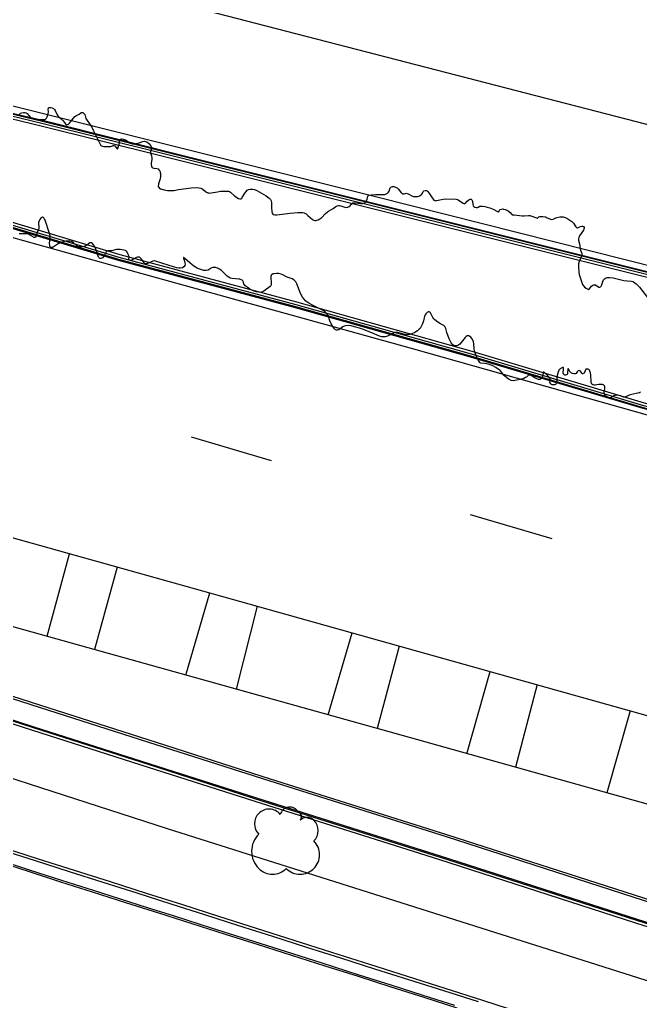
# Model space of a CAD drawing. Header units: metres. Extents: x 585772 to 587013, y 4140825 to 4141582.
# Drawn here: x 585848.67 to 585864.33, y 4140919.43 to 4140944.21 of the extents above; entities that cross this region are included whole.
import ezdxf

# ---------------------------------------------------------------- set-up
doc = ezdxf.new("R2010")
doc.units = ezdxf.units.M
doc.header["$MEASUREMENT"] = 0
for name, color, linetype, lineweight in [('BACK_OF_CURB', 5, 'Continuous', 30), ('BOTTOM_OF_CURB', 3, 'Continuous', 30), ('CONCRETE_BOTTOM', 9, 'Continuous', 30), ('CONCRETE_TOP', 204, 'Continuous', 30), ('FOOT_PATH', 2, 'Continuous', 30), ('GUTTER', 30, 'Continuous', 30), ('PAINT_STRIPE', 4, 'Continuous', 30), ('SINGLE_TREE', 3, 'Continuous', 30), ('TOP_OF_CURB', 1, 'Continuous', 30)]:
    doc.layers.add(name, color=color, linetype=linetype, lineweight=lineweight)
for name, color, linetype, lineweight, true_color in [('PAVED_PARKING', 191, 'Continuous', 30, 0xbaa8ff), ('PAVED_ROAD', 140, 'Continuous', 30, 0x38a9ff), ('SHRUBLINE', 71, 'Continuous', 30, 0xc6ff6b)]:
    doc.layers.add(name, color=color, linetype=linetype, lineweight=lineweight, true_color=true_color)

# ---------------------------------------------------------------- blocks, each defined once
blk = doc.blocks.new('SYM217')
at = {"layer": 'SINGLE_TREE'}
for centre, radius, start, end in [((-3.999317, 4.740554), 3.690935, 39.734283, 135.000043), ((1.220457, 6.480478), 2.460623, 27.885514, 165.419776), ((2.960383, 6.480475), 1.230312, 314.999957, 69.295265), ((-3.999321, 4.74055), 3.690935, 134.999957, 225.000043), ((5.570268, 3.870591), 2.460623, 44.999957, 135.000043), ((4.70031, 3.000626), 3.690935, 314.999957, 45.000043), ((-2.259399, -2.219148), 6.151558, 134.999957, 225.000043), ((3.830349, -3.08911), 4.921246, 314.999957, 45.000043), ((-3.129355, -3.089116), 4.921246, 224.999957, 315.000043), ((3.830344, -3.089116), 4.921246, 224.999957, 315.000043)]:
    blk.add_arc(centre, radius, start, end, dxfattribs=at)
blk = doc.blocks.new('SYM007')
at = {"layer": 'SINGLE_TREE', "xscale": 0.5, "yscale": 0.5, "zscale": 0.5}
blk.add_blockref('SYM217', (0, 0), dxfattribs=at)

msp = doc.modelspace()

# ---------------------------------------------------------------- linework, layer by layer
at = {"layer": 'BACK_OF_CURB'}
for points in [[(585880.705419, 4140934.061713, -18.423), (585880.163192, 4140934.149154, -18.425), (585879.316234, 4140934.290464, -18.426), (585878.717541, 4140934.388381, -18.426571), (585877.924224, 4140934.527681, -18.424), (585877.415764, 4140934.604477, -18.422), (585876.572234, 4140934.738885, -18.417), (585876.245528, 4140934.79721, -18.417), (585875.662521, 4140934.907425, -18.417), (585875.063123, 4140935.05465, -18.417311), (585871.774569, 4140935.886859, -18.419337), (585867.096724, 4140937.055564, -18.425), (585862.418702, 4140938.224314, -18.367), (585857.740681, 4140939.393064, -18.418), (585853.062621, 4140940.561823, -18.4561), (585852.18918, 4140940.780653, -18.465944), (585849.24525, 4140941.51822, -18.471888), (585848.408723, 4140941.714244, -18.475673)], [(585846.79486, 4140939.601705, -18.291172), (585851.19134, 4140938.281266, -18.278086), (585855.656567, 4140937.086242, -18.261), (585860.077193, 4140935.840058, -18.241457), (585864.428509, 4140934.541075, -18.222294), (585868.858419, 4140933.387434, -18.20482), (585872.509483, 4140932.320944, -18.193495), (585876.155818, 4140931.293037, -18.181), (585879.85454, 4140930.296945, -18.164), (585883.534473, 4140929.270841, -18.146427)], [(585872.306926, 4140918.821679, -18.570042), (585870.418368, 4140919.441492, -18.581733), (585864.217153, 4140921.412086, -18.619082), (585859.243736, 4140923.011395, -18.647206), (585854.79464, 4140924.417441, -18.669323), (585851.92062, 4140925.338187, -18.685), (585848.998235, 4140926.270165, -18.702), (585846.747426, 4140926.997067, -18.712702)]]:
    msp.add_polyline3d(points, dxfattribs=at)
at = {"layer": 'BOTTOM_OF_CURB'}
for points in [[(585880.724404, 4140934.180202, -18.573), (585880.182619, 4140934.267571, -18.575), (585879.335792, 4140934.40886, -18.576), (585878.737603, 4140934.506694, -18.576571), (585877.943564, 4140934.646121, -18.574), (585877.434166, 4140934.723058, -18.572), (585876.592222, 4140934.857214, -18.567), (585876.267219, 4140934.915235, -18.567), (585875.687997, 4140935.024735, -18.567), (585875.092155, 4140935.171086, -18.567311), (585871.803832, 4140936.003236, -18.569337), (585867.125811, 4140937.171986, -18.575), (585862.447789, 4140938.340735, -18.517), (585857.769767, 4140939.509485, -18.568), (585853.091746, 4140940.678235, -18.599039), (585849.273522, 4140941.634846, -18.621888), (585848.437106, 4140941.830844, -18.625673)], [(585846.762628, 4140939.486091, -18.441172), (585851.158562, 4140938.165815, -18.428086), (585855.624775, 4140936.970527, -18.411), (585860.043748, 4140935.724809, -18.391457), (585864.396214, 4140934.425482, -18.372294), (585868.826468, 4140933.271752, -18.35482), (585872.476379, 4140932.205599, -18.343495), (585876.123935, 4140931.177348, -18.331), (585879.822822, 4140930.181211, -18.314), (585883.502033, 4140929.155309, -18.296427)], [(585846.777726, 4140927.092367, -18.862702), (585849.028793, 4140926.365382, -18.852), (585851.951066, 4140925.43344, -18.835), (585854.824962, 4140924.512733, -18.819323), (585859.27411, 4140923.10667, -18.797206), (585864.247603, 4140921.507338, -18.769082), (585870.449103, 4140919.536653, -18.731733), (585872.337663, 4140918.916839, -18.720042)]]:
    msp.add_polyline3d(points, dxfattribs=at)
at = {"layer": 'CONCRETE_BOTTOM'}
msp.add_polyline3d([(585860.241959, 4140919.421273, -18.582), (585859.366604, 4140919.699002, -18.5845), (585858.491249, 4140919.976731, -18.59), (585857.632966, 4140920.250423, -18.594), (585856.774682, 4140920.524115, -18.597), (585855.916399, 4140920.797807, -18.60075), (585855.058116, 4140921.071499, -18.608), (585854.199832, 4140921.345191, -18.61475), (585853.341549, 4140921.618883, -18.619), (585852.487111, 4140921.890997, -18.619), (585851.632674, 4140922.163112, -18.617), (585850.778236, 4140922.435227, -18.618), (585849.923799, 4140922.707342, -18.623), (585849.069361, 4140922.979457, -18.625), (585848.214924, 4140923.251572, -18.627369)], dxfattribs=at)
at = {"layer": 'CONCRETE_TOP'}
msp.add_polyline3d([(585848.137604, 4140923.004313, -18.441), (585848.931441, 4140922.749439, -18.443), (585849.725279, 4140922.494565, -18.442), (585850.519117, 4140922.239691, -18.437), (585851.200521, 4140922.022905, -18.429), (585851.881925, 4140921.80612, -18.423), (585852.563329, 4140921.589334, -18.41689), (585853.496589, 4140921.293011, -18.413), (585854.429848, 4140920.996689, -18.412), (585855.363107, 4140920.700366, -18.409), (585856.296367, 4140920.404043, -18.408), (585857.229626, 4140920.10772, -18.409), (585858.033577, 4140919.851309, -18.408), (585858.837529, 4140919.594899, -18.4095), (585859.64148, 4140919.338488, -18.411)], dxfattribs=at)
at = {"layer": 'FOOT_PATH'}
for points in [[(585809.025286, 4140938.70878, -18.315223), (585808.686996, 4140937.429783, -18.305286), (585810.852172, 4140936.866689, -18.328053), (585816.379588, 4140935.242917, -18.394279), (585818.274694, 4140934.662041, -18.417296), (585822.153612, 4140933.361121, -18.466511), (585829.080324, 4140931.259985, -18.559), (585833.310039, 4140929.879397, -18.608), (585842.184778, 4140927.109396, -18.68), (585848.012732, 4140925.209448, -18.655), (585852.391636, 4140923.797598, -18.622236), (585862.006147, 4140920.755942, -18.559463), (585870.221631, 4140918.147548, -18.507298), (585879.682543, 4140915.117615, -18.452666), (585889.889905, 4140911.862795, -18.392945), (585904.64993, 4140907.224992, -18.300933), (585912.53133, 4140904.876484, -18.202647)], [(585848.224648, 4140923.323432, -18.652), (585849.134393, 4140923.034354, -18.648), (585850.044138, 4140922.745276, -18.643), (585850.953883, 4140922.456199, -18.641), (585851.863628, 4140922.167121, -18.639), (585852.773372, 4140921.878043, -18.637), (585853.683117, 4140921.588965, -18.634), (585854.635486, 4140921.285067, -18.626), (585855.587855, 4140920.981169, -18.618719), (585856.540224, 4140920.677271, -18.614375), (585857.492593, 4140920.373373, -18.61425), (585858.444962, 4140920.069475, -18.615), (585859.397331, 4140919.765577, -18.611), (585860.3497, 4140919.461679, -18.606), (585861.302069, 4140919.157781, -18.6015)]]:
    msp.add_polyline3d(points, dxfattribs=at)
at = {"layer": 'GUTTER'}
msp.add_polyline3d([(585846.932024, 4140927.57766, -18.834539), (585849.184402, 4140926.850252, -18.823), (585852.106108, 4140925.918491, -18.804662), (585854.979369, 4140924.997987, -18.7867), (585859.428782, 4140923.591841, -18.762329), (585864.402659, 4140921.992385, -18.737696), (585870.605613, 4140920.021238, -18.702), (585872.494184, 4140919.401421, -18.688)], dxfattribs=at)
at = {"layer": 'PAINT_STRIPE'}
for p, q in [((585849.359951, 4140928.647353, -18.743356), (585849.924515, 4140930.731619, -18.688394)), ((585851.130651, 4140930.394686, -18.682104), (585850.554188, 4140928.313394, -18.735582)), ((585852.857823, 4140927.6692, -18.720295), (585853.468853, 4140929.741145, -18.669456)), ((585854.664529, 4140929.406043, -18.661863), (585854.126594, 4140927.314397, -18.711875)), ((585856.452293, 4140926.664033, -18.696442), (585857.061225, 4140928.734343, -18.646641)), ((585858.243501, 4140928.402997, -18.639132), (585857.68839, 4140926.318368, -18.688239)), ((585859.952127, 4140925.685331, -18.673828), (585860.538905, 4140927.759685, -18.624554)), ((585861.723996, 4140927.42755, -18.617028), (585861.181562, 4140925.341529, -18.666275)), ((585864.075097, 4140926.768628, -18.602299), (585863.479897, 4140924.698817, -18.652154))]:
    msp.add_line(p, q, dxfattribs=at)
at = {"layer": 'PAINT_STRIPE', "elevation": -18.556, "flags": 128}
msp.add_lwpolyline([(585855.021809, 4140933.074059), (585852.999798, 4140933.677904)], dxfattribs=at)
at = {"layer": 'PAINT_STRIPE', "extrusion": (-0.00313, 0.000917635, 0.999995), "elevation": 1947.740918, "flags": 128}
msp.add_lwpolyline([(585859.176659, 4140931.063413), (585857.117118, 4140931.667258)], dxfattribs=at)
at = {"layer": 'PAINT_STRIPE'}
for points in [[(585815.241685, 4140953.978679, -18.674), (585824.294077, 4140951.707671, -18.703128), (585833.346469, 4140949.436663, -18.734), (585840.024886, 4140947.772795, -18.739), (585846.703302, 4140946.108927, -18.714), (585853.381719, 4140944.445059, -18.695685), (585865.229212, 4140941.383647, -18.667131), (585870.175018, 4140940.152118, -18.656)], [(585842.843616, 4140943.448684, -18.659), (585850.246533, 4140941.59787, -18.627), (585857.64945, 4140939.747056, -18.608085), (585868.448154, 4140937.021112, -18.583871), (585875.159675, 4140935.334538, -18.571), (585876.225435, 4140935.117892, -18.569746), (585877.330071, 4140934.924293, -18.570341), (585885.968098, 4140933.512201, -18.569913)], [(585811.142451, 4140941.61939, -18.466), (585817.924361, 4140939.711093, -18.542), (585824.706272, 4140937.802795, -18.629), (585832.175348, 4140935.703077, -18.673), (585839.644425, 4140933.603359, -18.718), (585846.356396, 4140931.728372, -18.707), (585853.068367, 4140929.853385, -18.672), (585862.420225, 4140927.232424, -18.612606), (585871.772083, 4140924.611464, -18.554361), (585879.164372, 4140922.536324, -18.509533), (585886.448674, 4140920.500508, -18.462372), (585893.732976, 4140918.464693, -18.414), (585906.279055, 4140914.953333, -18.344), (585912.448426, 4140913.221601, -18.389), (585914.441435, 4140912.660394, -18.409)], [(585881.030696, 4140929.607024, -18.315712), (585872.318894, 4140932.050762, -18.35397), (585864.631368, 4140934.192658, -18.381618), (585858.552993, 4140935.910562, -18.402455), (585851.306019, 4140937.92549, -18.420799), (585844.059044, 4140939.940418, -18.437929)], [(585913.859097, 4140910.626164, -18.378), (585901.970732, 4140913.929448, -18.384), (585893.197288, 4140916.384656, -18.455), (585884.423845, 4140918.839863, -18.516465), (585875.828337, 4140921.244601, -18.574683), (585867.232829, 4140923.649338, -18.629097), (585858.711294, 4140926.032321, -18.681451), (585850.189758, 4140928.415304, -18.738), (585841.668222, 4140930.798286, -18.793), (585833.146687, 4140933.181269, -18.736), (585824.625151, 4140935.564252, -18.648), (585817.558816, 4140937.553306, -18.550162), (585810.492481, 4140939.54236, -18.454)]]:
    msp.add_polyline3d(points, dxfattribs=at)
at = {"layer": 'PAVED_PARKING'}
msp.add_polyline3d([(585859.705219, 4140919.266058, -18.419), (585858.874967, 4140919.53073, -18.421), (585858.044716, 4140919.795402, -18.423), (585857.214464, 4140920.060074, -18.422), (585856.375643, 4140920.326573, -18.42), (585855.536822, 4140920.593072, -18.42), (585854.698001, 4140920.859571, -18.421), (585853.85918, 4140921.126069, -18.42), (585853.020358, 4140921.392568, -18.419), (585852.181537, 4140921.659067, -18.42), (585851.342716, 4140921.925566, -18.426), (585850.503895, 4140922.192064, -18.434), (585849.710093, 4140922.446927, -18.441), (585848.91629, 4140922.70179, -18.446), (585848.122487, 4140922.956653, -18.448)], dxfattribs=at)
at = {"layer": 'PAVED_ROAD'}
for points in [[(585880.727846, 4140934.201688, -18.572), (585880.186142, 4140934.289044, -18.575), (585879.339339, 4140934.430329, -18.575), (585878.741241, 4140934.528148, -18.577), (585877.947071, 4140934.667598, -18.574), (585877.437503, 4140934.744561, -18.572), (585876.595846, 4140934.878671, -18.567), (585876.271152, 4140934.936637, -18.567), (585875.692616, 4140935.046006, -18.568), (585875.097419, 4140935.1922, -18.567735), (585871.809139, 4140936.024339, -18.56788), (585867.131085, 4140937.193097, -18.572422), (585862.453063, 4140938.361846, -18.581002), (585857.775042, 4140939.530596, -18.593671), (585853.097027, 4140940.699344, -18.609985), (585849.278649, 4140941.655994, -18.623888), (585848.442253, 4140941.851987, -18.62784)], [(585846.756783, 4140939.465126, -18.441928), (585851.152618, 4140938.144881, -18.430086), (585855.61901, 4140936.949545, -18.414581), (585860.037684, 4140935.703911, -18.396), (585864.390358, 4140934.404522, -18.377043), (585868.820675, 4140933.250775, -18.357532), (585872.470376, 4140932.184683, -18.344991), (585876.118154, 4140931.156369, -18.33), (585879.81707, 4140930.160225, -18.313), (585883.496151, 4140929.134359, -18.297)], [(585874.904764, 4140918.68878, -18.65), (585872.509858, 4140919.449947, -18.67), (585870.621286, 4140920.069764, -18.683612), (585864.418186, 4140922.040958, -18.720986), (585859.44427, 4140923.640426, -18.747593), (585854.994831, 4140925.046581, -18.771622), (585852.121634, 4140925.967064, -18.78941), (585849.199985, 4140926.898807, -18.81), (585846.947475, 4140927.626257, -18.825)]]:
    msp.add_polyline3d(points, dxfattribs=at)
at = {"layer": 'SHRUBLINE'}
for points in [[(585848.664663, 4140941.818294, -18.621), (585848.673439, 4140941.836686, -18.623), (585848.690648, 4140941.85086, -18.624), (585848.722727, 4140941.862682, -18.625), (585848.761164, 4140941.869396, -18.626), (585848.79729, 4140941.870809, -18.626), (585848.835167, 4140941.862732, -18.627), (585848.861014, 4140941.84262, -18.626), (585848.941265, 4140941.741023, -18.621), (585848.982002, 4140941.713388, -18.62), (585849.021843, 4140941.699937, -18.621), (585849.081725, 4140941.691235, -18.619), (585849.148643, 4140941.688208, -18.62), (585849.238594, 4140941.689528, -18.621), (585849.298743, 4140941.694353, -18.621), (585849.321344, 4140941.702899, -18.622), (585849.343994, 4140941.727669, -18.624), (585849.359961, 4140941.756521, -18.626), (585849.38269, 4140941.812168, -18.629), (585849.395956, 4140941.874713, -18.632), (585849.389887, 4140941.963185, -18.636), (585849.393451, 4140941.980163, -18.637), (585849.39769, 4140941.986007, -18.637), (585849.411441, 4140941.993191, -18.638), (585849.451097, 4140941.994101, -18.638), (585849.485673, 4140941.985782, -18.638), (585849.502597, 4140941.978364, -18.638), (585849.51829, 4140941.968663, -18.637), (585849.545202, 4140941.944078, -18.636), (585849.565455, 4140941.915913, -18.634), (585849.606041, 4140941.822799, -18.631), (585849.629342, 4140941.784621, -18.629), (585849.65382, 4140941.757638, -18.629), (585849.711111, 4140941.711646, -18.628), (585849.760585, 4140941.662748, -18.626), (585849.80258, 4140941.611899, -18.624), (585849.832208, 4140941.562875, -18.625), (585849.854809, 4140941.556242, -18.624), (585849.878957, 4140941.561013, -18.624), (585849.892379, 4140941.567355, -18.624), (585849.920065, 4140941.589421, -18.625), (585850.026198, 4140941.727058, -18.63), (585850.062924, 4140941.765167, -18.632), (585850.081755, 4140941.779735, -18.632), (585850.170623, 4140941.821369, -18.635), (585850.21134, 4140941.856674, -18.637), (585850.230013, 4140941.868641, -18.638), (585850.240048, 4140941.870633, -18.638), (585850.261008, 4140941.866473, -18.642067), (585850.290703, 4140941.843487, -18.644), (585850.309327, 4140941.814788, -18.641), (585850.32254, 4140941.782091, -18.639), (585850.338972, 4140941.719393, -18.63), (585850.352438, 4140941.689774, -18.627), (585850.486646, 4140941.49567, -18.594), (585850.52605, 4140941.421409, -18.58), (585850.59723, 4140941.267951, -18.554696), (585850.67673, 4140941.120179, -18.527), (585850.708315, 4140941.048587, -18.513), (585850.718136, 4140941.035908, -18.511), (585850.73446, 4140941.0251, -18.509), (585850.760619, 4140941.016447, -18.509), (585850.790066, 4140941.011256, -18.507), (585850.897967, 4140941.005886, -18.508436), (585850.965193, 4140941.013556, -18.51316), (585851.027514, 4140941.036601, -18.522), (585851.049377, 4140941.038141, -18.524), (585851.070573, 4140941.029024, -18.523), (585851.080838, 4140941.019639, -18.52), (585851.122539, 4140940.958811, -18.505), (585851.128706, 4140940.952425, -18.503), (585851.134988, 4140940.952165, -18.503), (585851.142212, 4140940.959743, -18.506), (585851.155217, 4140940.986179, -18.516), (585851.17409, 4140941.040324, -18.535), (585851.188052, 4140941.099715, -18.559), (585851.197992, 4140941.179978, -18.587), (585851.206259, 4140941.191656, -18.592), (585851.213615, 4140941.195854, -18.594), (585851.233326, 4140941.199737, -18.597), (585851.282501, 4140941.194573, -18.598), (585851.338423, 4140941.175556, -18.593756), (585851.453928, 4140941.097798, -18.577757), (585851.489271, 4140941.082517, -18.575), (585851.508801, 4140941.077414, -18.575), (585851.554641, 4140941.074361, -18.577), (585851.607301, 4140941.081727, -18.584), (585851.65927, 4140941.095517, -18.593), (585851.773767, 4140941.134409, -18.616), (585851.815299, 4140941.142623, -18.621534), (585851.845829, 4140941.138799, -18.623), (585851.872551, 4140941.126603, -18.621), (585851.929611, 4140941.08215, -18.613), (585851.977892, 4140941.025988, -18.6), (585851.986278, 4140941.011057, -18.597), (585851.995216, 4140940.984009, -18.59), (585851.993703, 4140940.949677, -18.581), (585851.973498, 4140940.902481, -18.566), (585851.968716, 4140940.880875, -18.56), (585851.971458, 4140940.851196, -18.552), (585851.994658, 4140940.770707, -18.533), (585852.001756, 4140940.726695, -18.521), (585852.000008, 4140940.685152, -18.51), (585851.983528, 4140940.592735, -18.484), (585851.983269, 4140940.554702, -18.473), (585851.990234, 4140940.513878, -18.463), (585852.001735, 4140940.491686, -18.458), (585852.010097, 4140940.483447, -18.456), (585852.03121, 4140940.472315, -18.455), (585852.056143, 4140940.466448, -18.455), (585852.131079, 4140940.457757, -18.459), (585852.163038, 4140940.442686, -18.458), (585852.182939, 4140940.422296, -18.454), (585852.201603, 4140940.391176, -18.447), (585852.216508, 4140940.350602, -18.438), (585852.221579, 4140940.327425, -18.432), (585852.225016, 4140940.276598, -18.418), (585852.222604, 4140940.249472, -18.411), (585852.20923, 4140940.192744, -18.395), (585852.170452, 4140940.069529, -18.358), (585852.158663, 4140940.002921, -18.339)], [(585852.158663, 4140940.002921, -18.387), (585852.190531, 4140939.962914, -18.383), (585852.22423, 4140939.941245, -18.381), (585852.316395, 4140939.912499, -18.38), (585852.396782, 4140939.899407, -18.381), (585852.483862, 4140939.897184, -18.384), (585852.560213, 4140939.902442, -18.387), (585852.676391, 4140939.920657, -18.393), (585852.998158, 4140939.962671, -18.409), (585853.130687, 4140939.973379, -18.415), (585853.200982, 4140939.968363, -18.416), (585853.243147, 4140939.957209, -18.416), (585853.262683, 4140939.94871, -18.416), (585853.295111, 4140939.927811, -18.415), (585853.349023, 4140939.880216, -18.409), (585853.37844, 4140939.858303, -18.408), (585853.412299, 4140939.842197, -18.407), (585853.431551, 4140939.837389, -18.408), (585853.452619, 4140939.835178, -18.409), (585853.499504, 4140939.837389, -18.412), (585853.661112, 4140939.869005, -18.42), (585853.733345, 4140939.879453, -18.424), (585853.815525, 4140939.883469, -18.426), (585853.940426, 4140939.87836, -18.43), (585853.965367, 4140939.870002, -18.43), (585853.98428, 4140939.857367, -18.43), (585854.084484, 4140939.771046, -18.424), (585854.14955, 4140939.720531, -18.42), (585854.19014, 4140939.696358, -18.419), (585854.221713, 4140939.686208, -18.418), (585854.244811, 4140939.687823, -18.418), (585854.27139, 4140939.704717, -18.421), (585854.285105, 4140939.722251, -18.423), (585854.322221, 4140939.788227, -18.43), (585854.351185, 4140939.831176, -18.435), (585854.390694, 4140939.884806, -18.442), (585854.41244, 4140939.905021, -18.444), (585854.441556, 4140939.920684, -18.446), (585854.486865, 4140939.930804, -18.448), (585854.539014, 4140939.931671, -18.45), (585854.590681, 4140939.923287, -18.45), (585854.651001, 4140939.898912, -18.45), (585854.890609, 4140939.763611, -18.442), (585854.965584, 4140939.708324, -18.439), (585854.996454, 4140939.673162, -18.436), (585855.013015, 4140939.640809, -18.434), (585855.023069, 4140939.591185, -18.43), (585855.019775, 4140939.468106, -18.422), (585855.027359, 4140939.365219, -18.412629), (585855.038584, 4140939.324139, -18.405514), (585855.05276, 4140939.30273, -18.398316), (585855.062153, 4140939.295701, -18.396), (585855.073426, 4140939.290729, -18.395), (585855.102647, 4140939.285767, -18.39199), (585855.159799, 4140939.28678, -18.392), (585855.492365, 4140939.329136, -18.409), (585855.689391, 4140939.340479, -18.417662), (585855.815401, 4140939.341641, -18.421), (585855.84957, 4140939.332605, -18.421), (585855.893408, 4140939.307777, -18.42), (585855.942773, 4140939.269287, -18.416267), (585856.057719, 4140939.165527, -18.401), (585856.088687, 4140939.147692, -18.397729), (585856.114841, 4140939.139807, -18.394676), (585856.139149, 4140939.140482, -18.394), (585856.167439, 4140939.147839, -18.391), (585856.202874, 4140939.161733, -18.39), (585856.242756, 4140939.18255, -18.393), (585856.291281, 4140939.220301, -18.402), (585856.377881, 4140939.309981, -18.425), (585856.432197, 4140939.357325, -18.437), (585856.461734, 4140939.37757, -18.443), (585856.581755, 4140939.447099, -18.462), (585856.648406, 4140939.492636, -18.476), (585856.681609, 4140939.509549, -18.481), (585856.717007, 4140939.517356, -18.486), (585856.735988, 4140939.516815, -18.486), (585856.775942, 4140939.508597, -18.486), (585856.876536, 4140939.477023, -18.482), (585856.897491, 4140939.473661, -18.482), (585856.935593, 4140939.474349, -18.482), (585856.95259, 4140939.478201, -18.484), (585856.982093, 4140939.492431, -18.488), (585857.003953, 4140939.513016, -18.494), (585857.047972, 4140939.569208, -18.507), (585857.072479, 4140939.584144, -18.512), (585857.087907, 4140939.588114, -18.512), (585857.144982, 4140939.58848, -18.512701), (585857.277688, 4140939.573613, -18.51), (585857.318708, 4140939.574494, -18.51), (585857.355176, 4140939.581718, -18.513), (585857.385467, 4140939.597154, -18.517), (585857.397847, 4140939.608411, -18.518), (585857.417365, 4140939.636415, -18.524), (585857.435821, 4140939.684366, -18.535), (585857.451424, 4140939.75338, -18.549), (585857.466741, 4140939.772259, -18.553), (585857.486907, 4140939.781037, -18.556), (585857.536904, 4140939.789856, -18.558), (585857.645496, 4140939.795222, -18.564), (585857.828141, 4140939.796366, -18.574296), (585857.87798, 4140939.801945, -18.578764), (585857.919541, 4140939.813564, -18.584986), (585857.950689, 4140939.832502, -18.588), (585857.972846, 4140939.856937, -18.59), (585857.988324, 4140939.884271, -18.592), (585858.019238, 4140939.962536, -18.596), (585858.031854, 4140939.980973, -18.597), (585858.049224, 4140939.993534, -18.598), (585858.075621, 4140939.999871, -18.598), (585858.11182, 4140939.997731, -18.599), (585858.131675, 4140939.992941, -18.598), (585858.172015, 4140939.975348, -18.598), (585858.191347, 4140939.962318, -18.597), (585858.226373, 4140939.92861, -18.596), (585858.296688, 4140939.840886, -18.593), (585858.308677, 4140939.829925, -18.592), (585858.33088, 4140939.816727, -18.592), (585858.350414, 4140939.812178, -18.591), (585858.366915, 4140939.812696, -18.591), (585858.421534, 4140939.828347, -18.592), (585858.447673, 4140939.82697, -18.592), (585858.471823, 4140939.817467, -18.592), (585858.562018, 4140939.766885, -18.59), (585858.609243, 4140939.751113, -18.59), (585858.634926, 4140939.747205, -18.59), (585858.68783, 4140939.74771, -18.59), (585858.713672, 4140939.751745, -18.59), (585858.760685, 4140939.76643, -18.591), (585858.795152, 4140939.787045, -18.592), (585858.817777, 4140939.810114, -18.593), (585858.833229, 4140939.833812, -18.595), (585858.853204, 4140939.874564, -18.596), (585858.863837, 4140939.886853, -18.597), (585858.901109, 4140939.901228, -18.598), (585858.930149, 4140939.899718, -18.598), (585858.952143, 4140939.888158, -18.598), (585858.965323, 4140939.876402, -18.597), (585858.992079, 4140939.84396, -18.596), (585859.072602, 4140939.713491, -18.59), (585859.098666, 4140939.676519, -18.588), (585859.12064, 4140939.655848, -18.587), (585859.146275, 4140939.643753, -18.587), (585859.161091, 4140939.64139, -18.587), (585859.189605, 4140939.643093, -18.587), (585859.356676, 4140939.682823, -18.591), (585859.424226, 4140939.69083, -18.592), (585859.679153, 4140939.679641, -18.593), (585859.713805, 4140939.670881, -18.593), (585859.733963, 4140939.661436, -18.592), (585859.844316, 4140939.585362, -18.589), (585859.872521, 4140939.57238, -18.589), (585859.895091, 4140939.568505, -18.589), (585859.904113, 4140939.569832, -18.589), (585859.916524, 4140939.5769, -18.589), (585859.963171, 4140939.628895, -18.592), (585860.004496, 4140939.662272, -18.593), (585860.032513, 4140939.677189, -18.595), (585860.054587, 4140939.680367, -18.595), (585860.062923, 4140939.677867, -18.595), (585860.076213, 4140939.66714, -18.594), (585860.08906, 4140939.642753, -18.594), (585860.095612, 4140939.617368, -18.593), (585860.103973, 4140939.542156, -18.59), (585860.112466, 4140939.516264, -18.589), (585860.129534, 4140939.493069, -18.588), (585860.156941, 4140939.475497, -18.587), (585860.189261, 4140939.465827, -18.587), (585860.219269, 4140939.466181, -18.587), (585860.239179, 4140939.475037, -18.588), (585860.275937, 4140939.500092, -18.589), (585860.304088, 4140939.506953, -18.589), (585860.342979, 4140939.505809, -18.589), (585860.406975, 4140939.495238, -18.589), (585860.467286, 4140939.481685, -18.589), (585860.533124, 4140939.459675, -18.589), (585860.6124, 4140939.424276, -18.588), (585860.726767, 4140939.366613, -18.587), (585860.746525, 4140939.360052, -18.587), (585860.758978, 4140939.363397, -18.587), (585860.778461, 4140939.404717, -18.589), (585860.794959, 4140939.421511, -18.59), (585860.822498, 4140939.431305, -18.59), (585860.858682, 4140939.433057, -18.59), (585860.878803, 4140939.430861, -18.59), (585860.920674, 4140939.42021, -18.59), (585860.944904, 4140939.410207, -18.59), (585860.990306, 4140939.384322, -18.589), (585861.043355, 4140939.341279, -18.587), (585861.082551, 4140939.29258, -18.586), (585861.097744, 4140939.284049, -18.586), (585861.146529, 4140939.282298, -18.586), (585861.345314, 4140939.261175, -18.586), (585861.396708, 4140939.260196, -18.586), (585861.504385, 4140939.266739, -18.587), (585861.544708, 4140939.265338, -18.587), (585861.594999, 4140939.253414, -18.588), (585861.709862, 4140939.206719, -18.588), (585861.72921, 4140939.202282, -18.588), (585861.736681, 4140939.204763, -18.588), (585861.769997, 4140939.231339, -18.589), (585861.793805, 4140939.240076, -18.589), (585861.835526, 4140939.244199, -18.589), (585861.865695, 4140939.242631, -18.59), (585861.931941, 4140939.231022, -18.59), (585861.96498, 4140939.221148, -18.589), (585862.065476, 4140939.178184, -18.589), (585862.096331, 4140939.169973, -18.589), (585862.126179, 4140939.174631, -18.589), (585862.182156, 4140939.203264, -18.59), (585862.219769, 4140939.217931, -18.591), (585862.300427, 4140939.235296, -18.592), (585862.357675, 4140939.237251, -18.592), (585862.385044, 4140939.234158, -18.592), (585862.434594, 4140939.219307, -18.592), (585862.477502, 4140939.197021, -18.592), (585862.600532, 4140939.115538, -18.591), (585862.638358, 4140939.072134, -18.589), (585862.701165, 4140938.979631, -18.587), (585862.721427, 4140938.961938, -18.586), (585862.729836, 4140938.958638, -18.586), (585862.746345, 4140938.958554, -18.587), (585862.817941, 4140938.992715, -18.592), (585862.859448, 4140939.002866, -18.597), (585862.871948, 4140939.002299, -18.597), (585862.891568, 4140938.993917, -18.597), (585862.898567, 4140938.986666, -18.597), (585862.907738, 4140938.966953, -18.596), (585862.909594, 4140938.941955, -18.594), (585862.907449, 4140938.928097, -18.593), (585862.893778, 4140938.893889, -18.589), (585862.79344, 4140938.754277, -18.569), (585862.776334, 4140938.716914, -18.563), (585862.769281, 4140938.679709, -18.558), (585862.772691, 4140938.641498, -18.553), (585862.793526, 4140938.554037, -18.544), (585862.814263, 4140938.425693, -18.529), (585862.821766, 4140938.395184, -18.525), (585862.850434, 4140938.31197, -18.516), (585862.854668, 4140938.279173, -18.513), (585862.848102, 4140938.240988, -18.507), (585862.785847, 4140938.103003, -18.484), (585862.772415, 4140938.049896, -18.476), (585862.768576, 4140937.97144, -18.465), (585862.775773, 4140937.84185, -18.444), (585862.786377, 4140937.776079, -18.435), (585862.851697, 4140937.57598, -18.409), (585862.873569, 4140937.525998, -18.405), (585862.903016, 4140937.482428, -18.399), (585862.921527, 4140937.463345, -18.398), (585862.961461, 4140937.431663, -18.393), (585863.018612, 4140937.399702, -18.388), (585863.026388, 4140937.40056, -18.388), (585863.037237, 4140937.409709, -18.389), (585863.100794, 4140937.486476, -18.397), (585863.129846, 4140937.50975, -18.399), (585863.1523, 4140937.520843, -18.4), (585863.170786, 4140937.522175, -18.4), (585863.193571, 4140937.515063, -18.399), (585863.279922, 4140937.461016, -18.389), (585863.292951, 4140937.456624, -18.388), (585863.308882, 4140937.456697, -18.388), (585863.322447, 4140937.463764, -18.388), (585863.33955, 4140937.486045, -18.39), (585863.3544, 4140937.520376, -18.394), (585863.383374, 4140937.605042, -18.404), (585863.401815, 4140937.644561, -18.408), (585863.412814, 4140937.660782, -18.41), (585863.423613, 4140937.672317, -18.411), (585863.44834, 4140937.688558, -18.414481), (585863.492186, 4140937.699844, -18.416), (585863.560534, 4140937.701255, -18.416), (585863.642228, 4140937.692266, -18.411), (585863.916544, 4140937.628906, -18.398), (585863.997432, 4140937.618645, -18.396), (585864.108349, 4140937.611954, -18.392), (585864.140539, 4140937.603563, -18.391), (585864.156307, 4140937.595342, -18.39), (585864.221816, 4140937.546514, -18.382), (585864.277893, 4140937.494359, -18.376), (585864.306478, 4140937.463454, -18.373), (585864.50715, 4140937.201616, -18.345)], [(585864.33649, 4140934.806923, -18.296554), (585864.305457, 4140934.794912, -18.296265), (585864.223592, 4140934.772753, -18.298791), (585864.075459, 4140934.739711, -18.308778), (585863.939072, 4140934.687166, -18.323), (585863.924683, 4140934.684713, -18.325), (585863.902483, 4140934.686283, -18.327), (585863.83378, 4140934.713298, -18.327), (585863.794903, 4140934.723304, -18.328), (585863.75081, 4140934.729943, -18.329272), (585863.707748, 4140934.730481, -18.333), (585863.688556, 4140934.72761, -18.336), (585863.660514, 4140934.71712, -18.341), (585863.606056, 4140934.679155, -18.356), (585863.578778, 4140934.666916, -18.361), (585863.543388, 4140934.663153, -18.366), (585863.506985, 4140934.671389, -18.367), (585863.489579, 4140934.680338, -18.366), (585863.458447, 4140934.70721, -18.362), (585863.434155, 4140934.740636, -18.355), (585863.418918, 4140934.77358, -18.35), (585863.415266, 4140934.787942, -18.347), (585863.414583, 4140934.813968, -18.341), (585863.429146, 4140934.889513, -18.323), (585863.431425, 4140934.940601, -18.311), (585863.423931, 4140934.969022, -18.305), (585863.409197, 4140934.986274, -18.302), (585863.375598, 4140935.000203, -18.3), (585863.333933, 4140935.004042, -18.301), (585863.276188, 4140935.000843, -18.305), (585863.190873, 4140934.989518, -18.312), (585863.164182, 4140934.98927, -18.314), (585863.131355, 4140934.996962, -18.314), (585863.106991, 4140935.011512, -18.312), (585863.100024, 4140935.027682, -18.309), (585863.090959, 4140935.071519, -18.299), (585863.080949, 4140935.236595, -18.261), (585863.070824, 4140935.295329, -18.248), (585863.057912, 4140935.337706, -18.239), (585863.046424, 4140935.360939, -18.235), (585863.027346, 4140935.385686, -18.23), (585863.015305, 4140935.391483, -18.229), (585862.977161, 4140935.393226, -18.229), (585862.955217, 4140935.386693, -18.232), (585862.918944, 4140935.302578, -18.255), (585862.907796, 4140935.287646, -18.26), (585862.889744, 4140935.276401, -18.264), (585862.879754, 4140935.273602, -18.265), (585862.863862, 4140935.275753, -18.266), (585862.852645, 4140935.285975, -18.264), (585862.819041, 4140935.337018, -18.254), (585862.803013, 4140935.348858, -18.253), (585862.783196, 4140935.352181, -18.254), (585862.761892, 4140935.346362, -18.257), (585862.751612, 4140935.340058, -18.259), (585862.734672, 4140935.322518, -18.265), (585862.705799, 4140935.283424, -18.277), (585862.686587, 4140935.27129, -18.281), (585862.67463, 4140935.269207, -18.283), (585862.647393, 4140935.272129, -18.284), (585862.619133, 4140935.281293, -18.285), (585862.593941, 4140935.292851, -18.284), (585862.563906, 4140935.312583, -18.282), (585862.543903, 4140935.339193, -18.280333), (585862.513609, 4140935.397924, -18.281), (585862.508975, 4140935.403627, -18.281), (585862.504121, 4140935.404566, -18.281), (585862.498149, 4140935.387344, -18.285), (585862.492153, 4140935.298372, -18.3), (585862.487259, 4140935.271136, -18.304), (585862.479039, 4140935.258649, -18.307), (585862.465872, 4140935.250969, -18.31), (585862.442092, 4140935.242512, -18.314), (585862.424174, 4140935.241762, -18.314539), (585862.405313, 4140935.250469, -18.312), (585862.396369, 4140935.25967, -18.311), (585862.383678, 4140935.284389, -18.307), (585862.380932, 4140935.313087, -18.302), (585862.393044, 4140935.369923, -18.29), (585862.39381, 4140935.412649, -18.278), (585862.38992, 4140935.430678, -18.275), (585862.386139, 4140935.4351, -18.274), (585862.367034, 4140935.430887, -18.277), (585862.307466, 4140935.394817, -18.289), (585862.2707, 4140935.366426, -18.298), (585862.245499, 4140935.28784, -18.316), (585862.232029, 4140935.228874, -18.329801), (585862.211703, 4140935.048651, -18.376588), (585862.201436, 4140935.023717, -18.385385), (585862.186215, 4140935.006714, -18.39), (585862.163109, 4140934.995287, -18.391), (585862.148274, 4140934.992046, -18.392), (585862.117343, 4140934.9927, -18.392), (585862.102722, 4140934.996952, -18.392), (585862.089543, 4140935.003872, -18.392), (585862.068299, 4140935.022468, -18.391), (585862.054665, 4140935.041065, -18.39), (585862.049037, 4140935.054443, -18.389), (585862.056637, 4140935.116521, -18.383), (585862.050949, 4140935.14391, -18.381), (585862.042685, 4140935.1617, -18.38), (585862.018132, 4140935.1976, -18.38), (585861.990011, 4140935.229408, -18.378), (585861.910396, 4140935.302612, -18.376), (585861.897272, 4140935.312576, -18.377), (585861.886714, 4140935.315898, -18.377), (585861.880173, 4140935.311364, -18.378), (585861.875629, 4140935.300254, -18.378), (585861.861044, 4140935.210884, -18.386), (585861.849803, 4140935.17746, -18.387), (585861.832348, 4140935.152435, -18.388), (585861.809214, 4140935.137398, -18.389), (585861.795176, 4140935.133317, -18.39), (585861.762305, 4140935.133028, -18.39), (585861.719856, 4140935.145866, -18.39), (585861.669746, 4140935.171449, -18.39), (585861.571023, 4140935.229755, -18.39), (585861.548324, 4140935.239151, -18.39), (585861.530288, 4140935.242081, -18.39), (585861.5118, 4140935.237957, -18.39), (585861.501917, 4140935.232493, -18.391), (585861.455097, 4140935.190061, -18.393), (585861.433029, 4140935.176616, -18.394), (585861.3864, 4140935.157717, -18.395), (585861.306707, 4140935.132908, -18.397), (585861.213494, 4140935.108237, -18.399), (585861.164875, 4140935.099882, -18.401), (585861.116927, 4140935.098773, -18.401), (585861.069486, 4140935.107883, -18.402), (585861.023194, 4140935.127275, -18.402), (585860.959097, 4140935.169374, -18.401), (585860.892889, 4140935.231898, -18.4), (585860.788174, 4140935.353402, -18.397), (585860.745789, 4140935.388925, -18.395), (585860.678913, 4140935.431575, -18.391322), (585860.586251, 4140935.478581, -18.381951), (585860.49155, 4140935.515533, -18.377), (585860.455919, 4140935.525565, -18.378), (585860.394351, 4140935.537068, -18.379), (585860.305465, 4140935.543982, -18.383), (585860.289333, 4140935.549372, -18.383), (585860.275377, 4140935.561772, -18.382), (585860.23428, 4140935.625961, -18.375), (585860.200237, 4140935.69161, -18.366), (585860.183182, 4140935.730626, -18.361), (585860.158512, 4140935.802417, -18.35), (585860.145124, 4140935.849836, -18.342), (585860.134795, 4140935.903813, -18.334), (585860.128316, 4140936.029127, -18.312), (585860.11938, 4140936.079806, -18.304), (585860.110719, 4140936.105239, -18.3), (585860.077929, 4140936.162216, -18.28484), (585860.049576, 4140936.194559, -18.278), (585860.019349, 4140936.218831, -18.275), (585860.004424, 4140936.226987, -18.274), (585859.977952, 4140936.233553, -18.274), (585859.955638, 4140936.229142, -18.276), (585859.935381, 4140936.216425, -18.280976), (585859.90734, 4140936.186398, -18.291849), (585859.811516, 4140936.061298, -18.326), (585859.773585, 4140936.023449, -18.335), (585859.722308, 4140935.98832, -18.344), (585859.687305, 4140935.976319, -18.349), (585859.654985, 4140935.975983, -18.351), (585859.625683, 4140935.986306, -18.351), (585859.597234, 4140936.007088, -18.345834), (585859.556162, 4140936.058184, -18.331508), (585859.505713, 4140936.156563, -18.312256), (585859.444074, 4140936.315943, -18.286774), (585859.420272, 4140936.417832, -18.273), (585859.407917, 4140936.452652, -18.269), (585859.399126, 4140936.467259, -18.267), (585859.374456, 4140936.489465, -18.265), (585859.288366, 4140936.534046, -18.262), (585859.216422, 4140936.577618, -18.261553), (585859.142958, 4140936.635438, -18.258), (585859.12141, 4140936.65713, -18.257), (585859.090724, 4140936.696694, -18.252), (585859.030188, 4140936.815001, -18.234), (585859.01526, 4140936.830038, -18.232), (585859.005607, 4140936.834249, -18.232), (585858.983771, 4140936.834594, -18.233), (585858.948513, 4140936.818945, -18.238), (585858.916368, 4140936.790345, -18.245), (585858.897133, 4140936.762535, -18.251), (585858.882513, 4140936.726575, -18.258), (585858.854048, 4140936.606135, -18.279), (585858.830877, 4140936.533081, -18.29), (585858.800568, 4140936.464982, -18.301), (585858.769633, 4140936.418152, -18.31), (585858.751352, 4140936.397435, -18.314), (585858.706951, 4140936.358447, -18.323), (585858.638254, 4140936.312577, -18.334), (585858.564601, 4140936.277853, -18.345456), (585858.50911, 4140936.262928, -18.353915), (585858.449323, 4140936.258547, -18.36), (585858.418092, 4140936.261179, -18.361), (585858.354607, 4140936.273951, -18.362), (585858.209443, 4140936.315282, -18.364), (585858.186079, 4140936.319263, -18.365), (585858.15351, 4140936.319466, -18.367), (585858.113719, 4140936.307616, -18.371), (585858.036629, 4140936.260824, -18.381), (585857.952269, 4140936.224879, -18.393), (585857.889349, 4140936.20908, -18.40274), (585857.858354, 4140936.204945, -18.407392), (585857.807111, 4140936.205449, -18.411), (585857.74568, 4140936.221284, -18.411), (585857.557366, 4140936.306207, -18.411), (585857.316691, 4140936.398953, -18.411), (585857.243531, 4140936.423394, -18.41), (585857.115702, 4140936.460321, -18.41), (585857.03453, 4140936.479387, -18.41), (585856.965121, 4140936.490022, -18.411), (585856.899701, 4140936.487389, -18.412), (585856.857721, 4140936.474848, -18.413), (585856.820828, 4140936.455176, -18.414), (585856.718522, 4140936.386324, -18.419), (585856.688547, 4140936.374667, -18.42), (585856.661188, 4140936.374812, -18.42), (585856.636269, 4140936.385486, -18.42), (585856.613498, 4140936.404284, -18.419), (585856.582732, 4140936.442453, -18.418), (585856.550939, 4140936.493122, -18.415), (585856.530847, 4140936.530536, -18.411611), (585856.498131, 4140936.606147, -18.398), (585856.452614, 4140936.743517, -18.373), (585856.429139, 4140936.785715, -18.366), (585856.396633, 4140936.821355, -18.357), (585856.375992, 4140936.837627, -18.354), (585856.326603, 4140936.868022, -18.349252), (585856.053463, 4140937.006311, -18.332), (585855.962617, 4140937.057555, -18.327), (585855.889325, 4140937.10983, -18.32), (585855.845572, 4140937.152667, -18.312), (585855.802778, 4140937.21023, -18.304134), (585855.761883, 4140937.28465, -18.290509), (585855.726045, 4140937.367165, -18.273), (585855.658676, 4140937.546748, -18.236), (585855.634027, 4140937.592795, -18.225243), (585855.603709, 4140937.629973, -18.213745), (585855.585849, 4140937.64455, -18.21), (585855.545828, 4140937.666852, -18.206363), (585855.420121, 4140937.710422, -18.205), (585855.381917, 4140937.730249, -18.204), (585855.311198, 4140937.773604, -18.199), (585855.269154, 4140937.79087, -18.199), (585855.210366, 4140937.802558, -18.202), (585855.147012, 4140937.805377, -18.208), (585855.088649, 4140937.799752, -18.218), (585855.064324, 4140937.793906, -18.221), (585855.035503, 4140937.780845, -18.226), (585855.016721, 4140937.762611, -18.232), (585855.01058, 4140937.751414, -18.235), (585855.003768, 4140937.724579, -18.241), (585855.002875, 4140937.691448, -18.248), (585855.013477, 4140937.575092, -18.272), (585855.012988, 4140937.530792, -18.281), (585855.004643, 4140937.496696, -18.289), (585854.989417, 4140937.472589, -18.295), (585854.958678, 4140937.447093, -18.303), (585854.898831, 4140937.412435, -18.315), (585854.826478, 4140937.359779, -18.332), (585854.797681, 4140937.343485, -18.337), (585854.762089, 4140937.331758, -18.342), (585854.741149, 4140937.328669, -18.345), (585854.692508, 4140937.32958, -18.348), (585854.636648, 4140937.340051, -18.35), (585854.606774, 4140937.348837, -18.351), (585854.544664, 4140937.373447, -18.35), (585854.471807, 4140937.412547, -18.347), (585854.406369, 4140937.456032, -18.343), (585854.357283, 4140937.495638, -18.3405), (585854.337148, 4140937.516522, -18.3405), (585854.321901, 4140937.541774, -18.338), (585854.304579, 4140937.608528, -18.325), (585854.284759, 4140937.633944, -18.321), (585854.262138, 4140937.647929, -18.32), (585854.225138, 4140937.6589, -18.321), (585854.199713, 4140937.662833, -18.322), (585854.029555, 4140937.677028, -18.335), (585853.980747, 4140937.688821, -18.336), (585853.941917, 4140937.707996, -18.333042), (585853.906697, 4140937.735615, -18.327316), (585853.814484, 4140937.827964, -18.31), (585853.75843, 4140937.879608, -18.301), (585853.706838, 4140937.917365, -18.292), (585853.662129, 4140937.940925, -18.286667), (585853.618523, 4140937.955556, -18.285), (585853.5976, 4140937.959322, -18.286), (585853.558447, 4140937.959358, -18.289), (585853.538066, 4140937.954833, -18.292), (585853.501139, 4140937.938388, -18.3), (585853.422588, 4140937.88906, -18.310895), (585853.377514, 4140937.876252, -18.315927), (585853.318359, 4140937.880095, -18.318435), (585853.261847, 4140937.895131, -18.31956), (585853.188697, 4140937.923515, -18.324095), (585853.148781, 4140937.942568, -18.329733), (585853.065756, 4140937.990552, -18.343727), (585853.024041, 4140938.019544, -18.347917), (585852.96118, 4140938.070116, -18.351048), (585852.837178, 4140938.184139, -18.356659), (585852.806497, 4140938.207444, -18.357), (585852.802, 4140938.205932, -18.357), (585852.803266, 4140938.192444, -18.359), (585852.829305, 4140938.117456, -18.362589), (585852.839538, 4140938.07537, -18.367), (585852.841141, 4140938.037925, -18.372), (585852.833906, 4140938.005827, -18.378), (585852.81779, 4140937.979605, -18.384), (585852.806389, 4140937.968862, -18.386), (585852.772495, 4140937.95049, -18.391), (585852.73026, 4140937.940524, -18.394), (585852.683019, 4140937.93866, -18.393828), (585852.629896, 4140937.945374, -18.390861), (585852.57116, 4140937.960947, -18.389), (585852.098914, 4140938.115448, -18.389), (585852.069304, 4140938.122546, -18.389), (585852.057777, 4140938.122348, -18.39), (585852.031288, 4140938.114147, -18.392), (585851.894992, 4140938.054507, -18.407), (585851.870924, 4140938.048885, -18.409), (585851.849651, 4140938.049527, -18.409), (585851.824542, 4140938.059554, -18.409), (585851.798602, 4140938.082487, -18.406), (585851.742983, 4140938.164961, -18.395), (585851.719291, 4140938.194535, -18.391), (585851.694977, 4140938.212621, -18.389), (585851.670399, 4140938.219194, -18.389), (585851.644237, 4140938.21731, -18.39), (585851.616733, 4140938.208595, -18.393), (585851.490711, 4140938.141469, -18.409), (585851.467641, 4140938.136082, -18.41), (585851.448553, 4140938.137078, -18.411), (585851.434505, 4140938.143847, -18.41), (585851.426553, 4140938.15578, -18.409), (585851.42678, 4140938.230521, -18.401), (585851.417466, 4140938.269224, -18.397), (585851.397075, 4140938.313046, -18.392), (585851.362395, 4140938.364384, -18.387), (585851.350466, 4140938.375864, -18.386), (585851.339536, 4140938.381505, -18.386), (585851.201758, 4140938.409054, -18.391769), (585851.142176, 4140938.412957, -18.396), (585851.112541, 4140938.410204, -18.398), (585850.983514, 4140938.377828, -18.404), (585850.946731, 4140938.373507, -18.407), (585850.895513, 4140938.37566, -18.411), (585850.876696, 4140938.372142, -18.412), (585850.859709, 4140938.359951, -18.414), (585850.8513, 4140938.349428, -18.416), (585850.802391, 4140938.25328, -18.428), (585850.778034, 4140938.215196, -18.433), (585850.76661, 4140938.203105, -18.434), (585850.742852, 4140938.187156, -18.437), (585850.719549, 4140938.180766, -18.439), (585850.698703, 4140938.182235, -18.439), (585850.679389, 4140938.191905, -18.439), (585850.658635, 4140938.220022, -18.437), (585850.606279, 4140938.379183, -18.429549), (585850.573103, 4140938.458982, -18.428527), (585850.553914, 4140938.495791, -18.429), (585850.530666, 4140938.531341, -18.429), (585850.506904, 4140938.558211, -18.429), (585850.483596, 4140938.574947, -18.429), (585850.472415, 4140938.579059, -18.429), (585850.461668, 4140938.58019, -18.429), (585850.440999, 4140938.574882, -18.43), (585850.363922, 4140938.52108, -18.434), (585850.319885, 4140938.498244, -18.435), (585850.254249, 4140938.478647, -18.439), (585850.191695, 4140938.473722, -18.439), (585850.151906, 4140938.480366, -18.44), (585850.117435, 4140938.497542, -18.44), (585850.030322, 4140938.581963, -18.44), (585849.994535, 4140938.60335, -18.44), (585849.974112, 4140938.61065, -18.44), (585849.929725, 4140938.619283, -18.441), (585849.882819, 4140938.621248, -18.441), (585849.836035, 4140938.61809, -18.441), (585849.766113, 4140938.605267, -18.442), (585849.702599, 4140938.583784, -18.440341), (585849.638141, 4140938.550191, -18.44182), (585849.514963, 4140938.467001, -18.452), (585849.494002, 4140938.460229, -18.453), (585849.465066, 4140938.459795, -18.454), (585849.446979, 4140938.467617, -18.453), (585849.439381, 4140938.474974, -18.454736), (585849.433169, 4140938.484991, -18.454), (585849.425129, 4140938.512542, -18.449), (585849.424208, 4140938.569951, -18.438), (585849.437875, 4140938.697226, -18.414), (585849.43395, 4140938.75566, -18.402), (585849.421282, 4140938.815038, -18.392), (585849.307291, 4140939.149758, -18.334), (585849.296052, 4140939.17532, -18.329), (585849.276941, 4140939.206819, -18.324), (585849.269201, 4140939.214788, -18.321), (585849.253425, 4140939.223315, -18.32), (585849.245332, 4140939.224152, -18.321), (585849.228592, 4140939.219669, -18.323), (585849.199063, 4140939.19701, -18.33), (585849.175846, 4140939.168668, -18.337), (585849.156542, 4140939.133406, -18.345), (585849.145033, 4140939.093411, -18.354), (585849.143205, 4140939.072322, -18.359), (585849.150788, 4140938.967144, -18.38), (585849.147403, 4140938.930341, -18.388), (585849.136346, 4140938.897601, -18.397), (585849.107318, 4140938.835368, -18.412), (585849.077407, 4140938.730849, -18.436), (585849.063447, 4140938.712987, -18.439), (585849.049737, 4140938.710634, -18.44), (585849.030988, 4140938.716067, -18.44), (585848.919175, 4140938.783457, -18.433), (585848.894035, 4140938.796336, -18.431), (585848.862368, 4140938.806858, -18.431), (585848.820043, 4140938.809498, -18.431), (585848.717884, 4140938.802154, -18.439), (585848.653442, 4140938.807178, -18.442)]]:
    msp.add_polyline3d(points, dxfattribs=at)
at = {"layer": 'TOP_OF_CURB'}
for points in [[(585880.716255, 4140934.129344, -18.423), (585880.174281, 4140934.216744, -18.425), (585879.327397, 4140934.358042, -18.426), (585878.728992, 4140934.455912, -18.426571), (585877.935263, 4140934.595285, -18.424), (585877.426267, 4140934.672161, -18.422), (585876.583642, 4140934.806425, -18.417), (585876.257908, 4140934.864577, -18.417), (585875.677062, 4140934.974383, -18.417), (585875.079694, 4140935.12111, -18.417311), (585871.791272, 4140935.953285, -18.419337), (585867.113326, 4140937.122016, -18.425), (585862.435304, 4140938.290765, -18.367), (585857.757283, 4140939.459515, -18.418), (585853.079245, 4140940.628268, -18.4561), (585852.205826, 4140940.847093, -18.465944), (585849.261387, 4140941.584788, -18.471888), (585848.424923, 4140941.780797, -18.475673)], [(585846.776462, 4140939.535715, -18.291172), (585851.172631, 4140938.215369, -18.278086), (585855.638421, 4140937.020194, -18.261), (585860.058104, 4140935.774277, -18.241457), (585864.410076, 4140934.475097, -18.222294), (585868.840182, 4140933.321405, -18.20482), (585872.490588, 4140932.255107, -18.193495), (585876.13762, 4140931.227004, -18.181), (585879.836436, 4140930.230886, -18.164), (585883.515957, 4140929.204898, -18.146427)], [(585872.327982, 4140918.886869, -18.570042), (585870.439423, 4140919.506682, -18.581733), (585864.238013, 4140921.477339, -18.619082), (585859.264544, 4140923.076664, -18.647206), (585854.815412, 4140924.482721, -18.669323), (585851.941477, 4140925.403441, -18.685), (585849.019169, 4140926.335394, -18.702), (585846.768183, 4140927.062352, -18.712702)]]:
    msp.add_polyline3d(points, dxfattribs=at)

# ---------------------------------------------------------------- block references
at = {"layer": 'SINGLE_TREE', "xscale": 0.2, "yscale": 0.2, "zscale": 0.2}
msp.add_blockref('SYM007', (585855.3606, 4140923.4433, -18.5499), dxfattribs=at)

doc.saveas('drawing.dxf')
